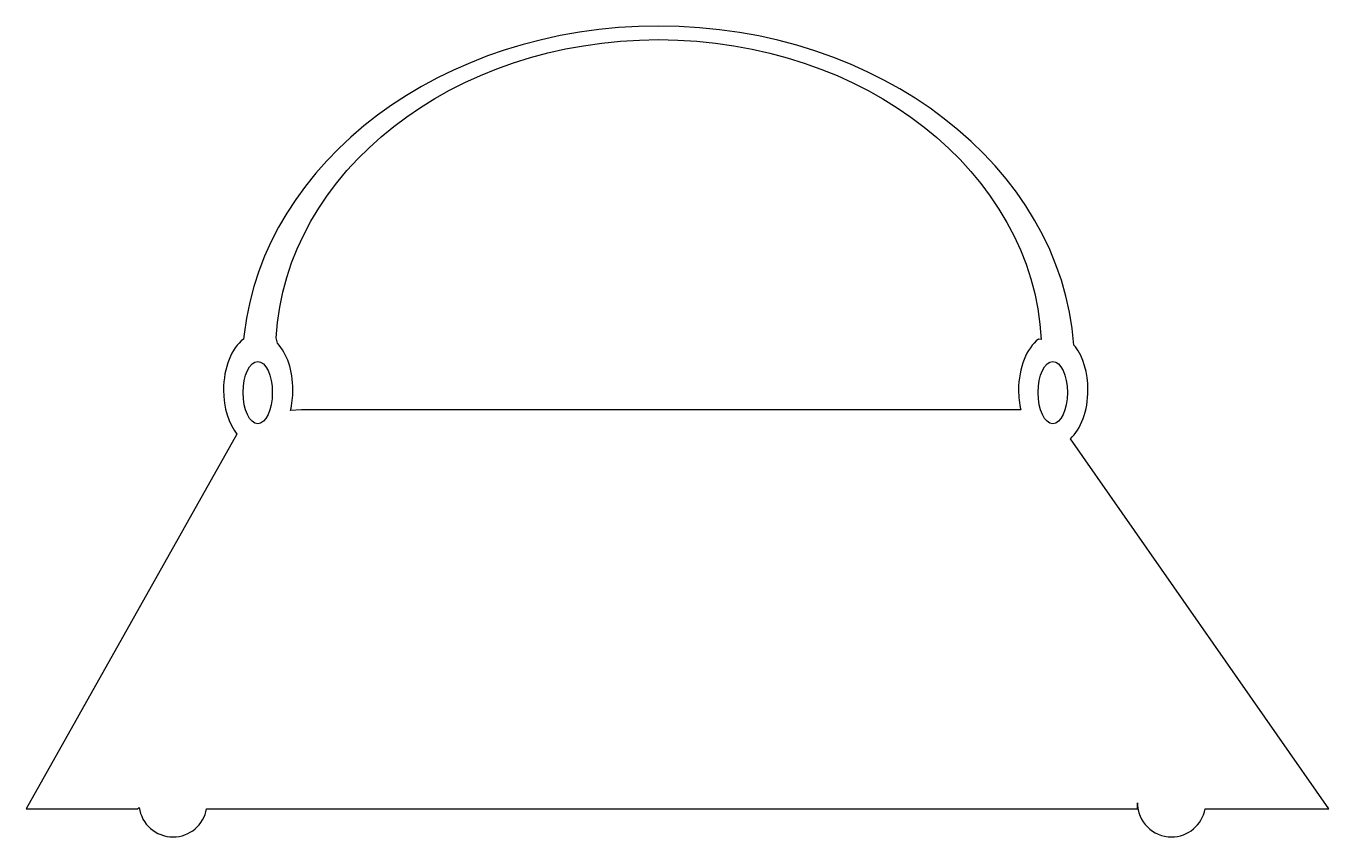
# Model space of a CAD drawing. Header units: centimetres. Extents: x -10 to 10, y -6.2 to 6.2.
import ezdxf

# ---------------------------------------------------------------- set-up
doc = ezdxf.new("R2010")
doc.units = ezdxf.units.CM
doc.header["$MEASUREMENT"] = 0
doc.layers.add('Camada 1', color=7, linetype='Continuous')

msp = doc.modelspace()

# ---------------------------------------------------------------- linework, layer by layer
at = {"layer": 'Camada 1'}
for points, knots in [([(-8.29118, -5.79066), (-8.29118, -5.79066), (-10.00401, -5.79066), (-10.00401, -5.79066), (-10.00401, -5.79066), (-10.00401, -5.79066), (-6.76511, -0.04251), (-6.76511, -0.04251), (-6.76511, -0.04251), (-6.89097, 0.11521), (-6.97172, 0.36172), (-6.97172, 0.63845), (-6.97172, 0.63845), (-6.97172, 0.98225), (-6.84705, 1.2793), (-6.66689, 1.4172), (-6.66689, 1.4172), (-6.66689, 1.4172), (-6.65271, 1.49464), (-6.65271, 1.49464), (-6.65271, 1.49464), (-6.35287, 4.14725), (-3.6188, 6.2237), (-0.29045, 6.2237), (-0.29045, 6.2237), (3.10784, 6.2237), (5.88652, 4.05893), (6.08768, 1.327), (6.08768, 1.327), (6.08768, 1.327), (6.11319, 1.29914), (6.11319, 1.29914), (6.11319, 1.29914), (6.22937, 1.14095), (6.3035, 0.90388), (6.3035, 0.63848), (6.3035, 0.63848), (6.3035, 0.31688), (6.19441, 0.03637), (6.03288, -0.1119), (6.03288, -0.1119), (6.03288, -0.1119), (10.00398, -5.79063), (10.00398, -5.79063), (10.00398, -5.79063), (10.00398, -5.79063), (8.11029, -5.79063), (8.11029, -5.79063), (8.11029, -5.79063), (8.11029, -5.79063), (8.10132, -5.79346), (8.10132, -5.79346), (8.10132, -5.79346), (8.0574, -6.03857), (7.84348, -6.22367), (7.5861, -6.22367), (7.5861, -6.22367), (7.29662, -6.22367), (7.06238, -5.98943), (7.06238, -5.69995), (7.06238, -5.69995), (7.06238, -5.69995), (7.06238, -5.79062), (7.06238, -5.79062), (7.06238, -5.79062), (7.06238, -5.79062), (-7.20337, -5.79063), (-7.20337, -5.79063), (-7.20337, -5.79063), (-7.20337, -5.79063), (-7.23147, -5.79301), (-7.23147, -5.79301), (-7.23147, -5.79301), (-7.27515, -6.03762), (-7.48933, -6.22367), (-7.74717, -6.22367), (-7.74717, -6.22367), (-8.01281, -6.22367), (-8.23239, -6.02626), (-8.26641, -5.76986), (-8.26641, -5.76986), (-8.26641, -5.76986), (-8.29118, -5.79066), (-8.29118, -5.79066)], [0, 0, 0, 0, 0.04545455, 0.04545455, 0.04545455, 0.04545455, 0.09090909, 0.09090909, 0.09090909, 0.09090909, 0.13636364, 0.13636364, 0.13636364, 0.13636364, 0.18181818, 0.18181818, 0.18181818, 0.18181818, 0.22727273, 0.22727273, 0.22727273, 0.22727273, 0.27272727, 0.27272727, 0.27272727, 0.27272727, 0.31818182, 0.31818182, 0.31818182, 0.31818182, 0.36363636, 0.36363636, 0.36363636, 0.36363636, 0.40909091, 0.40909091, 0.40909091, 0.40909091, 0.45454545, 0.45454545, 0.45454545, 0.45454545, 0.5, 0.5, 0.5, 0.5, 0.54545455, 0.54545455, 0.54545455, 0.54545455, 0.59090909, 0.59090909, 0.59090909, 0.59090909, 0.63636364, 0.63636364, 0.63636364, 0.63636364, 0.68181818, 0.68181818, 0.68181818, 0.68181818, 0.72727273, 0.72727273, 0.72727273, 0.72727273, 0.77272727, 0.77272727, 0.77272727, 0.77272727, 0.81818182, 0.81818182, 0.81818182, 0.81818182, 0.86363636, 0.86363636, 0.86363636, 0.86363636, 0.90909091, 0.90909091, 0.90909091, 0.90909091, 1, 1, 1, 1]), ([(-5.77272, 0.33291), (-5.77272, 0.33291), (5.27213, 0.33291), (5.27213, 0.33291), (5.27213, 0.33291), (5.24993, 0.42782), (5.23765, 0.53079), (5.23765, 0.63845), (5.23765, 0.63845), (5.23765, 0.98225), (5.36232, 1.2793), (5.54224, 1.4172), (5.54224, 1.4172), (5.54224, 1.4172), (5.58285, 1.41106), (5.58285, 1.41106), (5.58285, 1.41106), (5.45961, 3.97062), (2.87691, 6.01497), (-0.29045, 6.01497), (-0.29045, 6.01497), (-3.44717, 6.01497), (-6.02302, 3.98432), (-6.16256, 1.43704), (-6.16256, 1.43704), (-6.16256, 1.43704), (-6.14131, 1.35346), (-6.14131, 1.35346), (-6.14131, 1.35346), (-5.99915, 1.19905), (-5.90565, 0.93648), (-5.90565, 0.63848), (-5.90565, 0.63848), (-5.90565, 0.52656), (-5.91888, 0.41935), (-5.94296, 0.32114), (-5.94296, 0.32114), (-5.94296, 0.32114), (-5.77272, 0.33291), (-5.77272, 0.33291)], [0, 0, 0, 0, 0.09090909, 0.09090909, 0.09090909, 0.09090909, 0.18181818, 0.18181818, 0.18181818, 0.18181818, 0.27272727, 0.27272727, 0.27272727, 0.27272727, 0.36363636, 0.36363636, 0.36363636, 0.36363636, 0.45454545, 0.45454545, 0.45454545, 0.45454545, 0.54545455, 0.54545455, 0.54545455, 0.54545455, 0.63636364, 0.63636364, 0.63636364, 0.63636364, 0.72727273, 0.72727273, 0.72727273, 0.72727273, 0.81818182, 0.81818182, 0.81818182, 0.81818182, 1, 1, 1, 1]), ([(-6.44661, 0.11995), (-6.32286, 0.11995), (-6.22253, 0.33387), (-6.22253, 0.59739), (-6.22253, 0.59739), (-6.22253, 0.86091), (-6.32286, 1.07483), (-6.44661, 1.07483), (-6.44661, 1.07483), (-6.57033, 1.07483), (-6.67069, 0.86091), (-6.67069, 0.59739), (-6.67069, 0.59739), (-6.67069, 0.33387), (-6.57033, 0.11995), (-6.44661, 0.11995)], [0, 0, 0, 0, 0.2, 0.2, 0.2, 0.2, 0.4, 0.4, 0.4, 0.4, 0.6, 0.6, 0.6, 0.6, 1, 1, 1, 1]), ([(5.7628, 0.11995), (5.88652, 0.11995), (5.98711, 0.33387), (5.98711, 0.59739), (5.98711, 0.59739), (5.98711, 0.86091), (5.88652, 1.07483), (5.7628, 1.07483), (5.7628, 1.07483), (5.63905, 1.07483), (5.53846, 0.86091), (5.53846, 0.59739), (5.53846, 0.59739), (5.53846, 0.33387), (5.63905, 0.11995), (5.7628, 0.11995)], [0, 0, 0, 0, 0.2, 0.2, 0.2, 0.2, 0.4, 0.4, 0.4, 0.4, 0.6, 0.6, 0.6, 0.6, 1, 1, 1, 1])]:
    msp.add_open_spline(points, degree=3, knots=knots, dxfattribs=at)

doc.saveas('drawing.dxf')
